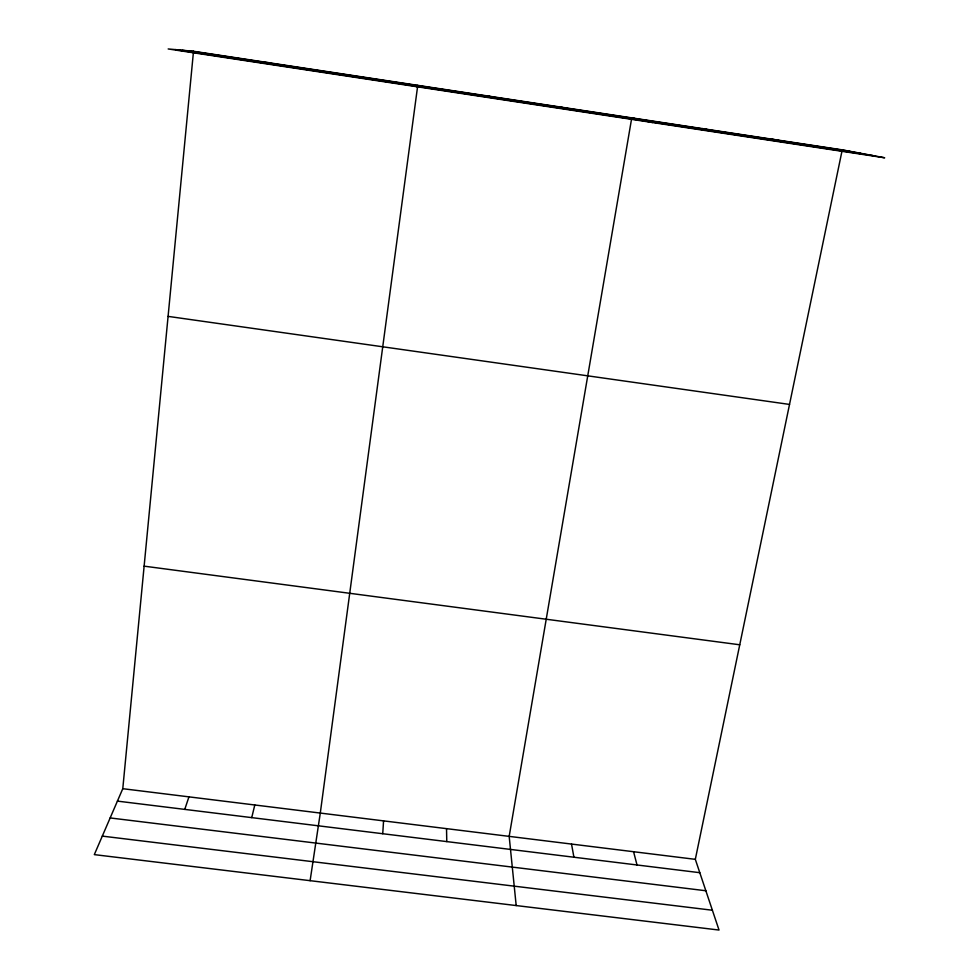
<?xml version="1.0" encoding="UTF-8"?>
<svg xmlns="http://www.w3.org/2000/svg" width="979" height="979" viewBox="0 0 979 979"><rect width="100%" height="100%" fill="white"/><g stroke="black" fill="none" stroke-linecap="round" stroke-linejoin="round"><path stroke-width="1.47" d="M382.74 833.729L383.56 820.879M842.234 149.86L695.323 859.342L719.027 930.05L94.314 854.618L122.779 788.695L193.512 51.275L168.168 48.95L884.686 157.79L842.234 149.86L193.512 51.275M310.11 880.684L320.292 813.072L417.752 85.357L416.283 86.641M251.738 817.624L254.785 804.983M184.75 809.4L188.947 796.857M341.695 74.074L343.433 74.061M265.468 62.497L268.687 62.705M110.15 817.942L705.859 890.755M102.305 836.115L712.394 910.237M122.779 788.695L695.323 859.342M117.419 801.116L699.801 872.693M144.121 566.156L739.757 644.782M168.082 316.376L789.527 404.425M188.788 50.847L850.164 151.341M182.351 50.247L860.957 153.36M175.351 49.611L872.681 155.551M772.455 139.263L779.064 140.535M702.298 128.592L707.548 129.669M652.626 122.546L631.749 117.872L509.178 836.372L516.19 905.563M560.808 107.09L563.329 107.763M489.476 96.26L490.614 96.713M633.572 851.718L637.011 864.971M571.528 844.069L573.914 857.212M446.522 828.638L446.779 841.597"/></g></svg>
